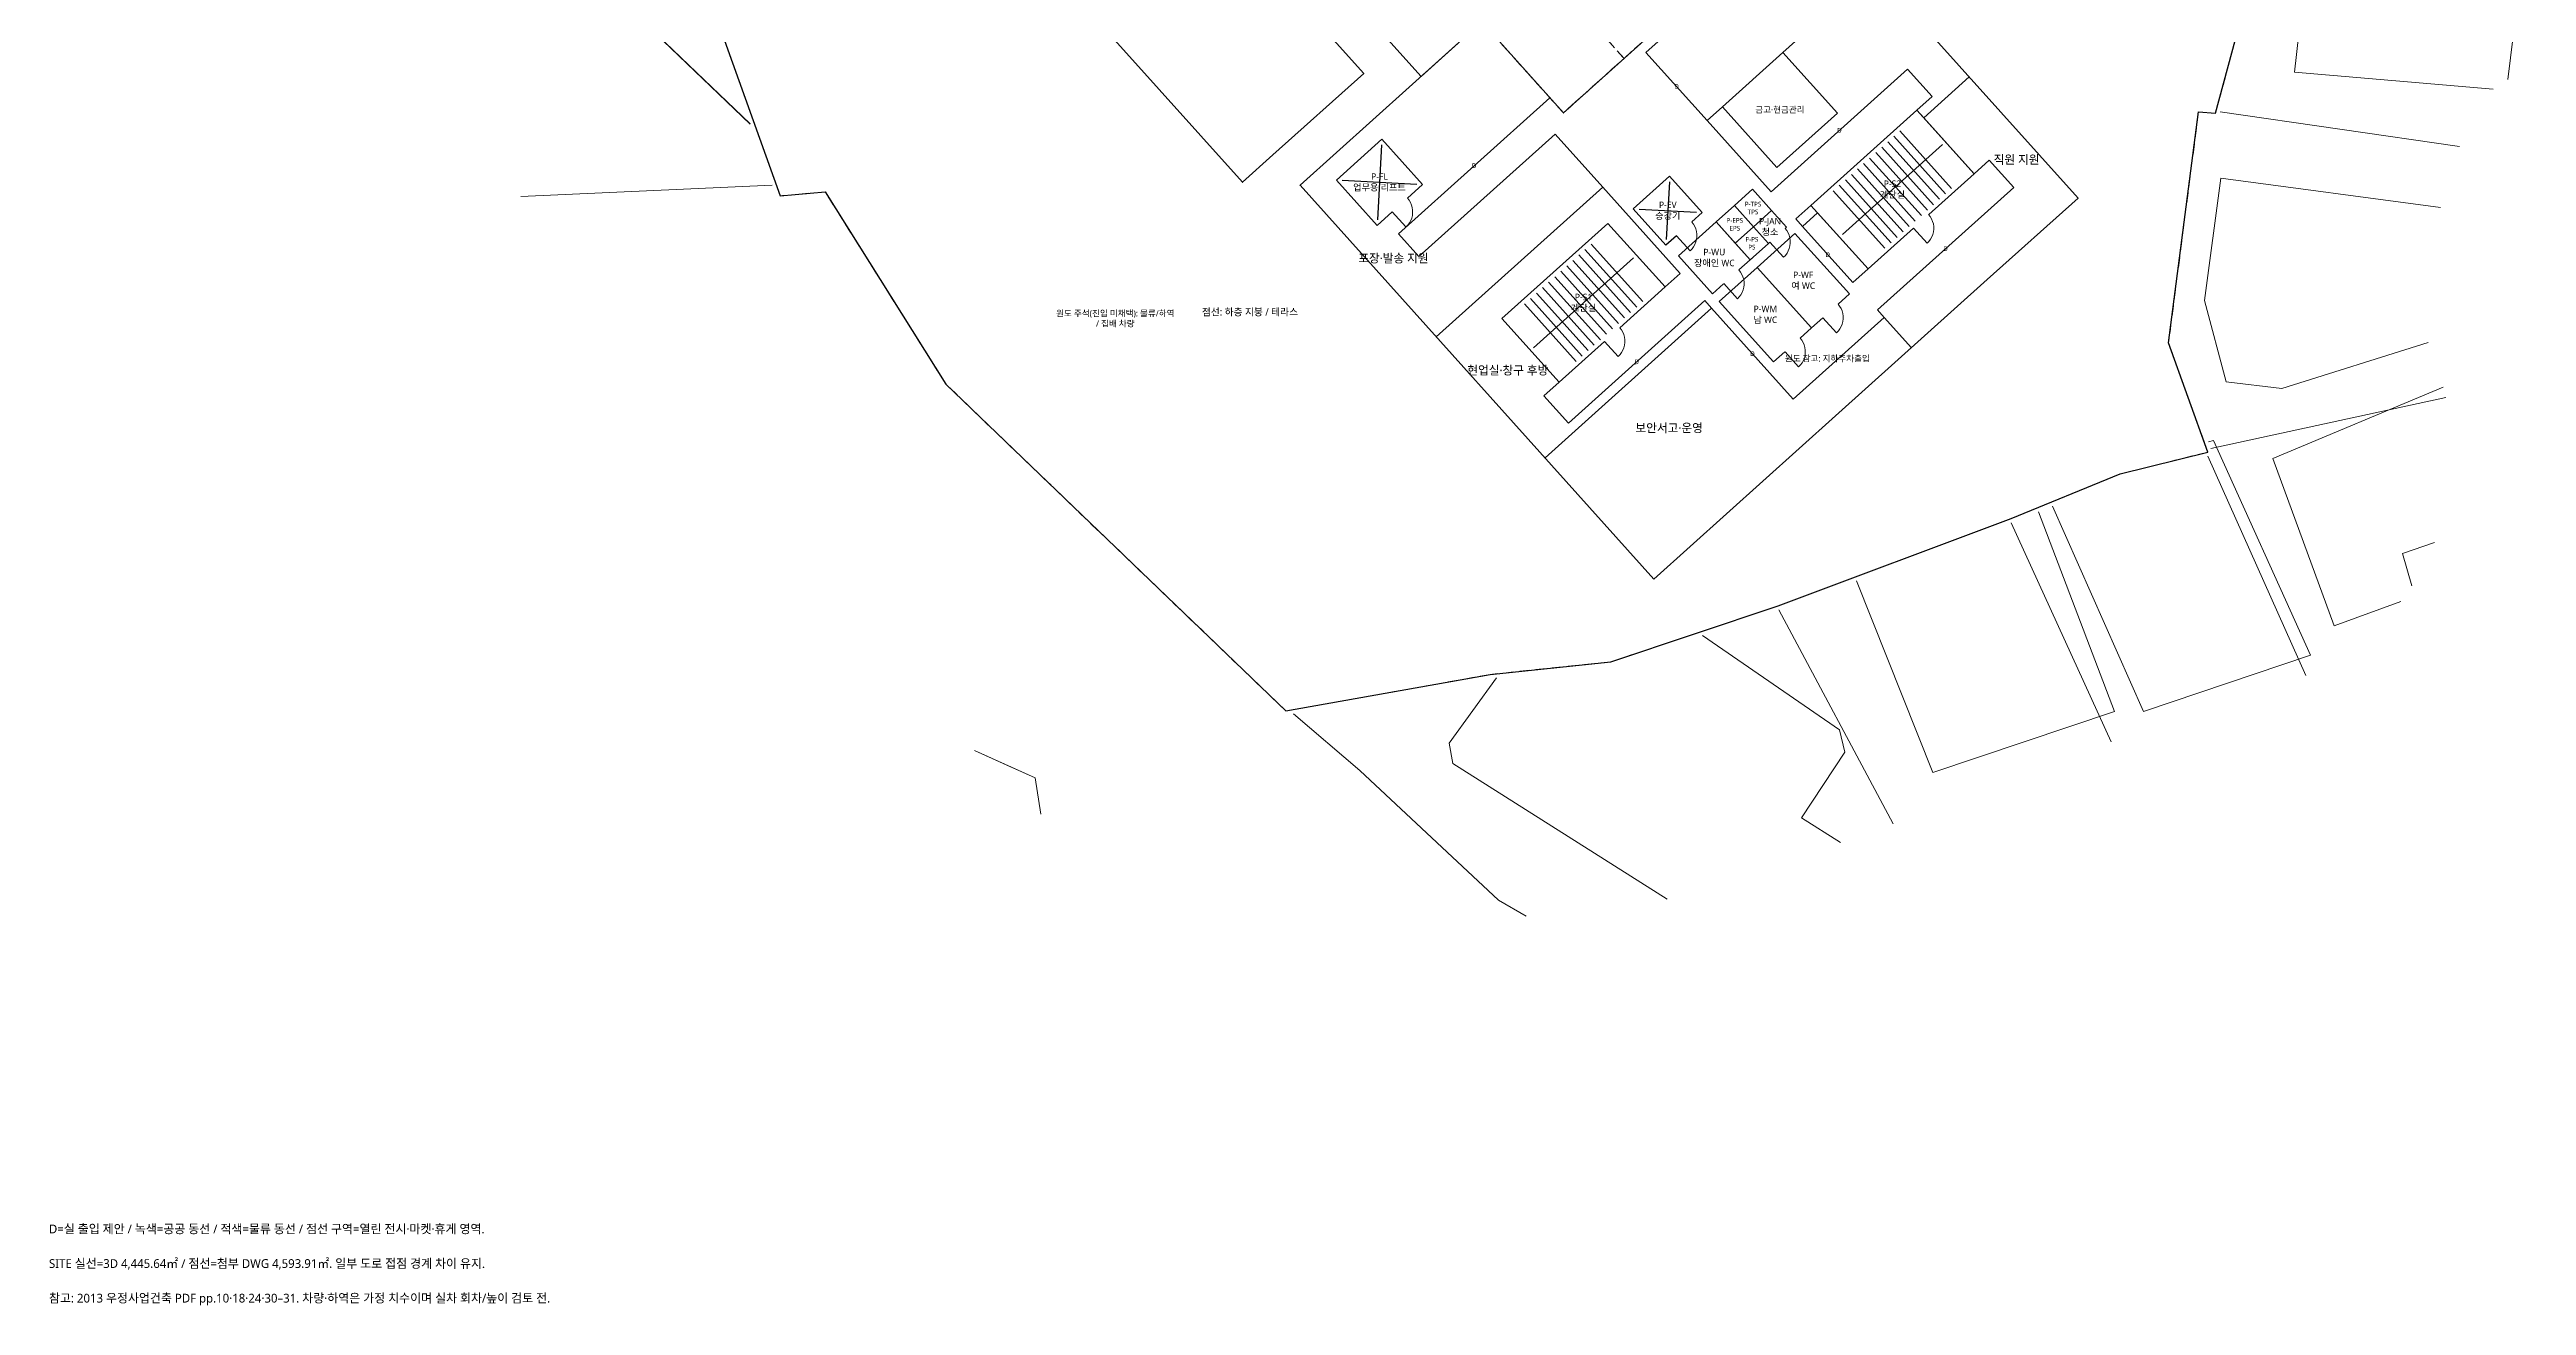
# Model space of a CAD drawing. Header units: millimetres. Extents: x -71701 to 357366, y 1091126 to 1572246.
# Drawn here: x 78306 to 199938, y 1431126 to 1492813 of the extents above; entities that cross this region are included whole.
import ezdxf

# ---------------------------------------------------------------- set-up
doc = ezdxf.new("R2010")
doc.units = ezdxf.units.MM
doc.linetypes.add('PLAN_DASH', pattern=[800, 500, -300])
for name, color, linetype, lineweight in [('L1_CONTEXT', 8, 'Continuous', 9), ('L1_CORE', 7, 'Continuous', 25), ('L1_DOOR', 7, 'Continuous', 13), ('L1_EPS_PS', 7, 'Continuous', 18), ('L1_OUTLINE', 7, 'Continuous', 35), ('L1_PARTITION', 7, 'Continuous', 18), ('L1_PROGRAM_EDGE', 7, 'PLAN_DASH', 13), ('L1_SITE_3D', 7, 'Continuous', 25), ('L1_SITE_DWG_REF', 8, 'PLAN_DASH', 13), ('L1_STAIR', 7, 'Continuous', 13), ('L1_TEXT', 7, 'Continuous', 13), ('L1_VOID_ROOF', 8, 'PLAN_DASH', 13)]:
    doc.layers.add(name, color=color, linetype=linetype, lineweight=lineweight)
doc.styles.add('KOREAN', font='malgun.ttf')

msp = doc.modelspace()

# ---------------------------------------------------------------- linework, layer by layer
at = {"layer": 'L1_CONTEXT'}
for points in [[(112714, 1489156), (98711, 1502572), (87966, 1512870), (94276, 1515970)], [(83238, 1510397), (87966, 1512870), (98711, 1502572), (112715, 1489153)], [(188545, 1491704), (189605, 1501138), (192961, 1500694), (192873, 1500140), (195434, 1499918), (195434, 1499363), (199938, 1498808), (199031, 1491346)], [(198302, 1490873), (188545, 1491704)], [(196657, 1488045), (184895, 1489750)], [(195112, 1478423), (187927, 1476166), (185189, 1476499), (184130, 1480494), (184924, 1486488), (195724, 1485048)], [(101456, 1485593), (113792, 1486144)], [(184443, 1473220), (195981, 1475723)], [(193775, 1465705), (190488, 1464512), (187486, 1472725), (195852, 1476230)], [(184329, 1473538), (184571, 1473613), (189340, 1463069), (181127, 1460294), (176657, 1470386)], [(189107, 1462065), (184286, 1472836)], [(175970, 1470105), (179714, 1460294), (170794, 1457298), (167046, 1466717)], [(179539, 1458816), (174634, 1469561)], [(195424, 1468597), (193845, 1468064), (194313, 1466466)], [(168842, 1454789), (163225, 1465286)], [(159476, 1464034), (166201, 1459406), (166466, 1458297), (164346, 1455078), (166256, 1453858)], [(157736, 1451075), (147213, 1457742), (147036, 1458741), (149367, 1461954)], [(139400, 1460189), (142642, 1457395), (149458, 1451025), (150821, 1450242)], [(126978, 1455254), (126708, 1457043), (123722, 1458383)], [(123722, 1458383), (125314, 1457669), (126708, 1457043), (126978, 1455254)]]:
    msp.add_lwpolyline(points, dxfattribs=at)
at = {"layer": 'L1_CORE'}
for points in [[(169832, 1484036), (167604, 1482035), (164797, 1485159), (170004, 1489837)], [(170004, 1489837), (172811, 1486713), (170584, 1484712)], [(144241, 1484837), (143501, 1484173), (141496, 1486404), (143728, 1488409)], [(143713, 1488127), (143516, 1484455)], [(143728, 1488409), (145733, 1486178), (144993, 1485513)], [(141779, 1486389), (145450, 1486193)], [(158199, 1483666), (157682, 1483202), (156078, 1484988), (157864, 1486592)], [(157864, 1486592), (159468, 1484806), (158951, 1484343)], [(157848, 1486309), (157698, 1483485)], [(154664, 1478473), (152437, 1476472), (149630, 1479596), (154836, 1484275)], [(154836, 1484275), (157644, 1481151), (155417, 1479150)], [(156361, 1484972), (159185, 1484821)], [(160516, 1481312), (159962, 1480815), (158292, 1482674), (160151, 1484345)], [(160151, 1484345), (161822, 1482485), (161269, 1481988)], [(162785, 1483350), (162715, 1483287), (161979, 1484106), (162049, 1484168)], [(162802, 1484845), (162872, 1484908)], [(162872, 1484908), (163607, 1484089), (163537, 1484027)], [(165383, 1479635), (164830, 1479138), (162156, 1482113), (164016, 1483784)], [(164016, 1483784), (166689, 1480809), (166136, 1480312)], [(163523, 1477965), (162970, 1477467), (160297, 1480443), (162156, 1482113)], [(162156, 1482113), (164830, 1479138), (164276, 1478641)]]:
    msp.add_lwpolyline(points, dxfattribs=at)
at = {"layer": 'L1_DOOR'}
for points in [[(144989, 1485509), (145070, 1485407), (145136, 1485294), (145188, 1485174), (145223, 1485048), (145242, 1484918), (145244, 1484788), (145228, 1484658), (145196, 1484531), (145147, 1484410), (145083, 1484296), (145005, 1484191), (144913, 1484097)], [(144245, 1484841), (144913, 1484097)], [(158947, 1484339), (159028, 1484236), (159095, 1484123), (159146, 1484003), (159181, 1483877), (159200, 1483748), (159202, 1483617), (159186, 1483487), (159154, 1483360), (159105, 1483239), (159041, 1483125), (158963, 1483020), (158871, 1482926)], [(163533, 1484023), (163614, 1483920), (163680, 1483807), (163732, 1483687), (163767, 1483561), (163786, 1483432), (163788, 1483301), (163772, 1483171), (163740, 1483044), (163691, 1482923), (163627, 1482809), (163549, 1482704), (163457, 1482610)], [(169836, 1484040), (170504, 1483296)], [(170580, 1484708), (170661, 1484605), (170727, 1484493), (170779, 1484373), (170814, 1484247), (170833, 1484117), (170835, 1483986), (170819, 1483857), (170787, 1483730), (170738, 1483608), (170674, 1483494), (170596, 1483390), (170504, 1483296)], [(158203, 1483670), (158871, 1482926)], [(162789, 1483354), (163457, 1482610)], [(161264, 1481984), (161345, 1481881), (161412, 1481769), (161463, 1481649), (161499, 1481523), (161517, 1481393), (161519, 1481262), (161503, 1481133), (161471, 1481006), (161422, 1480884), (161358, 1480770), (161280, 1480666), (161189, 1480572)], [(160520, 1481316), (161189, 1480572)], [(166131, 1480308), (166212, 1480205), (166279, 1480092), (166331, 1479972), (166366, 1479846), (166385, 1479717), (166386, 1479586), (166371, 1479456), (166338, 1479329), (166290, 1479208), (166226, 1479094), (166147, 1478989), (166056, 1478896)], [(155412, 1479146), (155493, 1479043), (155560, 1478930), (155611, 1478810), (155647, 1478684), (155665, 1478555), (155667, 1478424), (155651, 1478294), (155619, 1478167), (155570, 1478046), (155506, 1477932), (155428, 1477827), (155337, 1477734)], [(165388, 1479639), (166056, 1478896)], [(154668, 1478477), (155337, 1477734)], [(163528, 1477969), (164196, 1477225)], [(164272, 1478637), (164353, 1478534), (164419, 1478422), (164471, 1478301), (164506, 1478175), (164525, 1478046), (164526, 1477915), (164511, 1477785), (164479, 1477659), (164430, 1477537), (164366, 1477423), (164288, 1477318), (164196, 1477225)]]:
    msp.add_lwpolyline(points, dxfattribs=at)
at = {"layer": 'L1_EPS_PS'}
for points in [[(161044, 1485147), (161979, 1484106), (161087, 1483304), (160151, 1484345), (161044, 1485147)], [(161936, 1485949), (162872, 1484908), (161979, 1484106), (161044, 1485147), (161936, 1485949)], [(161979, 1484106), (162715, 1483287), (161822, 1482485), (161087, 1483304), (161979, 1484106)]]:
    msp.add_lwpolyline(points, dxfattribs=at)
at = {"layer": 'L1_OUTLINE'}
for points in [[(118173, 1507124), (136888, 1486296), (138375, 1487633), (142838, 1491643), (138828, 1496106), (140316, 1497443), (134969, 1503394), (143895, 1511414), (145232, 1509926), (155645, 1519283), (154309, 1520771), (134258, 1543086), (108967, 1520362), (119661, 1508461), (118173, 1507124)], [(157089, 1466806), (166015, 1474826), (173454, 1481510), (177917, 1485520), (160539, 1504860), (156076, 1500849), (160087, 1496386), (152648, 1489703), (148638, 1494166), (139712, 1486145), (157089, 1466806)], [(145663, 1491492), (148638, 1494166), (139281, 1504580), (136306, 1501906), (145663, 1491492)], [(152648, 1489703), (160087, 1496386), (156076, 1500849), (148638, 1494166), (152648, 1489703)]]:
    msp.add_lwpolyline(points, dxfattribs=at)
at = {"layer": 'L1_PARTITION'}
for points in [[(163428, 1492667), (167890, 1496676)], [(157445, 1493341), (156702, 1492673)], [(156702, 1492673), (159709, 1489325)], [(160453, 1489994), (163428, 1492667)], [(166102, 1489692), (163428, 1492667)], [(162850, 1485829), (169545, 1491845)], [(169545, 1491845), (170748, 1490506)], [(170338, 1489465), (172568, 1491469)], [(144541, 1483763), (151978, 1490445)], [(170748, 1490506), (170004, 1489837)], [(159709, 1489325), (160453, 1489994)], [(159709, 1489325), (162850, 1485829)], [(160453, 1489994), (163126, 1487018)], [(163126, 1487018), (166102, 1489692)], [(164797, 1485159), (170004, 1489837)], [(170004, 1489837), (170338, 1489465)], [(170338, 1489465), (172811, 1486713)], [(141496, 1486404), (143728, 1488409)], [(143728, 1488409), (145733, 1486178)], [(152239, 1488663), (145544, 1482647)], [(154578, 1486059), (152239, 1488663)], [(143501, 1484173), (141496, 1486404)], [(156078, 1484988), (157864, 1486592)], [(157864, 1486592), (159468, 1484806)], [(172811, 1486713), (170584, 1484712)], [(172811, 1486713), (173555, 1487382)], [(173555, 1487382), (174758, 1486043)], [(145733, 1486178), (144993, 1485513)], [(146397, 1478708), (154578, 1486059)], [(158387, 1481819), (154578, 1486059)], [(160151, 1484345), (161044, 1485147)], [(161044, 1485147), (161936, 1485949)], [(161044, 1485147), (161979, 1484106)], [(161936, 1485949), (162872, 1484908)], [(164797, 1485159), (164054, 1484490)], [(165132, 1484787), (164797, 1485159)], [(174758, 1486043), (168064, 1480027)], [(144241, 1484837), (143501, 1484173)], [(149630, 1479596), (154836, 1484275)], [(154836, 1484275), (157644, 1481151)], [(157682, 1483202), (156078, 1484988)], [(158292, 1482674), (160151, 1484345)], [(159468, 1484806), (158951, 1484343)], [(160151, 1484345), (161087, 1483304)], [(161979, 1484106), (161909, 1484043)], [(162049, 1484168), (161979, 1484106)], [(161979, 1484106), (162715, 1483287)], [(162872, 1484908), (162802, 1484845)], [(162872, 1484908), (163607, 1484089)], [(163607, 1484089), (163537, 1484027)], [(164054, 1484490), (164388, 1484119)], [(164388, 1484119), (165132, 1484787)], [(164388, 1484119), (166861, 1481366)], [(167604, 1482035), (165132, 1484787)], [(169832, 1484036), (167604, 1482035)], [(145544, 1482647), (144541, 1483763)], [(158199, 1483666), (157682, 1483202)], [(161157, 1483366), (161087, 1483304)], [(161087, 1483304), (161822, 1482485)], [(162156, 1482113), (164016, 1483784)], [(162715, 1483287), (162645, 1483225)], [(162785, 1483350), (162715, 1483287)], [(164016, 1483784), (166689, 1480809)], [(157644, 1481151), (158387, 1481819)], [(159962, 1480815), (158292, 1482674)], [(160297, 1480443), (162156, 1482113)], [(161822, 1482485), (161269, 1481988)], [(161892, 1482548), (161822, 1482485)], [(162156, 1482113), (164830, 1479138)], [(166861, 1481366), (167604, 1482035)], [(159591, 1480480), (152896, 1474465)], [(157644, 1481151), (155417, 1479150)], [(159925, 1480108), (159591, 1480480)], [(160516, 1481312), (159962, 1480815)], [(162970, 1477467), (160297, 1480443)], [(166689, 1480809), (166136, 1480312)], [(152437, 1476472), (149630, 1479596)], [(151744, 1472758), (159925, 1480108)], [(163935, 1475645), (159925, 1480108)], [(168398, 1479656), (163935, 1475645)], [(164830, 1479138), (164276, 1478641)], [(165383, 1479635), (164830, 1479138)], [(168064, 1480027), (168398, 1479656)], [(169733, 1478169), (168398, 1479656)], [(154664, 1478473), (152437, 1476472)], [(163523, 1477965), (162970, 1477467)], [(151693, 1475804), (152437, 1476472)], [(152896, 1474465), (151693, 1475804)]]:
    msp.add_lwpolyline(points, dxfattribs=at)
at = {"layer": 'L1_PROGRAM_EDGE'}
for points in [[(156076, 1500849), (160087, 1496386), (155624, 1492376), (151613, 1496839), (156076, 1500849)], [(151613, 1496839), (155624, 1492376), (152648, 1489703), (148638, 1494166), (151613, 1496839)]]:
    msp.add_lwpolyline(points, dxfattribs=at)
at = {"layer": 'L1_SITE_3D'}
msp.add_lwpolyline([(106381, 1507440), (114189, 1485629), (116396, 1485818), (122316, 1476378), (139020, 1460324), (149055, 1462122), (154976, 1462743), (163186, 1465484), (174629, 1469773), (179993, 1471965), (184294, 1473044), (182366, 1478406), (183835, 1489745), (184671, 1489688), (188084, 1502345)], dxfattribs=at)
at = {"layer": 'L1_SITE_DWG_REF'}
msp.add_lwpolyline([(188084, 1502345), (184671, 1489688), (183835, 1489745), (182366, 1478406), (184294, 1473044), (179993, 1471965), (174629, 1469773), (163186, 1465484), (154976, 1462743), (149055, 1462122), (139020, 1460324), (122316, 1476378), (116396, 1485818), (114189, 1485629), (106381, 1507440)], dxfattribs=at)
at = {"layer": 'L1_STAIR'}
for points in [[(169171, 1488820), (171711, 1485993)], [(166350, 1483730), (171259, 1488142)], [(167981, 1487750), (170521, 1484924)], [(168278, 1488018), (170818, 1485191)], [(168576, 1488285), (171116, 1485458)], [(168873, 1488552), (171413, 1485726)], [(166493, 1486414), (169033, 1483587)], [(166791, 1486681), (169330, 1483854)], [(167088, 1486948), (169628, 1484122)], [(167386, 1487216), (169925, 1484389)], [(167683, 1487483), (170223, 1484656)], [(165898, 1485879), (168438, 1483052)], [(166196, 1486146), (168735, 1483320)], [(153408, 1482723), (155948, 1479896)], [(153706, 1482990), (156245, 1480163)], [(154003, 1483257), (156543, 1480431)], [(151182, 1478168), (156091, 1482579)], [(152218, 1481653), (154758, 1478827)], [(152516, 1481921), (155055, 1479094)], [(152813, 1482188), (155353, 1479361)], [(153111, 1482455), (155650, 1479629)], [(150730, 1480317), (153270, 1477490)], [(151028, 1480584), (153568, 1477757)], [(151325, 1480851), (153865, 1478025)], [(151623, 1481119), (154163, 1478292)], [(151920, 1481386), (154460, 1478559)]]:
    msp.add_lwpolyline(points, dxfattribs=at)
at = {"layer": 'L1_VOID_ROOF'}
msp.add_lwpolyline([(152670, 1516610), (145232, 1509926), (143895, 1511414), (134969, 1503394), (136306, 1501906), (139281, 1504580), (148638, 1494166), (152648, 1489703), (160087, 1496386), (156076, 1500849), (159052, 1503523), (152368, 1510961), (155343, 1513635), (152670, 1516610)], dxfattribs=at)

# ---------------------------------------------------------------- texts
at = {"layer": 'L1_CONTEXT', "char_height": 300, "width": 6000, "attachment_point": 5, "style": 'KOREAN'}
for s, insert in [('원도 주석(진입 미채택): 물류/하역 / 집배 차량', (130642, 1479588)), ('원도 참고: 지하주차출입', (165608, 1477621))]:
    msp.add_mtext(s, dxfattribs=dict(at, insert=insert))
at = {"layer": 'L1_DOOR', "char_height": 230, "width": 6000, "attachment_point": 5, "style": 'KOREAN'}
for insert in [(158205, 1490999), (166198, 1488837), (148261, 1487105), (165624, 1482742), (171411, 1483035), (161930, 1477877), (156243, 1477473)]:
    msp.add_mtext('D', dxfattribs=dict(at, insert=insert))
at = {"layer": 'L1_TEXT', "style": 'KOREAN'}
for s, insert, char_height, width, attachment_point in [('금고·현금관리', (163277, 1489843), 300, 6000, 5), ('직원 지원', (174901, 1487381), 420, 6000, 5), ('P-FL\\P업무용 리프트', (143614, 1486291), 320, 6000, 5), ('P-S2\\P계단실', (168804, 1485936), 320, 6000, 5), ('P-EV\\P승강기', (157773, 1484897), 320, 6000, 5), ('P-TPS\\PTPS', (161958, 1485027), 230, 6000, 5), ('P-EPS\\PEPS', (161065, 1484225), 230, 6000, 5), ('P-JAN\\P청소', (162793, 1484098), 320, 6000, 5), ('포장·발송 지원', (144299, 1482537), 420, 6000, 5), ('P-WU\\P장애인 WC', (160057, 1482580), 320, 6000, 5), ('P-PS\\PPS', (161901, 1483296), 230, 6000, 5), ('P-WF\\P여 WC', (164423, 1481461), 320, 6000, 5), ('P-S1\\P계단실', (153637, 1480374), 320, 6000, 5), ('점선: 하층 지붕 / 테라스', (137254, 1479904), 350, 6000, 5), ('P-WM\\P남 WC', (162563, 1479790), 320, 6000, 5), ('현업실·창구 후방', (149917, 1477032), 420, 6000, 5), ('보안서고·운영', (157839, 1474201), 420, 6000, 5), ('D=실 출입 제안 / 녹색=공공 동선 / 적색=물류 동선 / 점선 구역=열린 전시·마켓·휴게 영역.', (78277, 1435100), 430, 110000, 1), ('SITE 실선=3D 4,445.64㎡ / 점선=첨부 DWG 4,593.91㎡. 일부 도로 접점 경계 차이 유지.', (78277, 1433400), 430, 110000, 1), ('참고: 2013 우정사업건축 PDF pp.10·18·24·30–31. 차량·하역은 가정 치수이며 실차 회차/높이 검토 전.', (78277, 1431700), 430, 110000, 1)]:
    msp.add_mtext(s, dxfattribs=dict(at, insert=insert, char_height=char_height, width=width, attachment_point=attachment_point))

doc.saveas('drawing.dxf')
